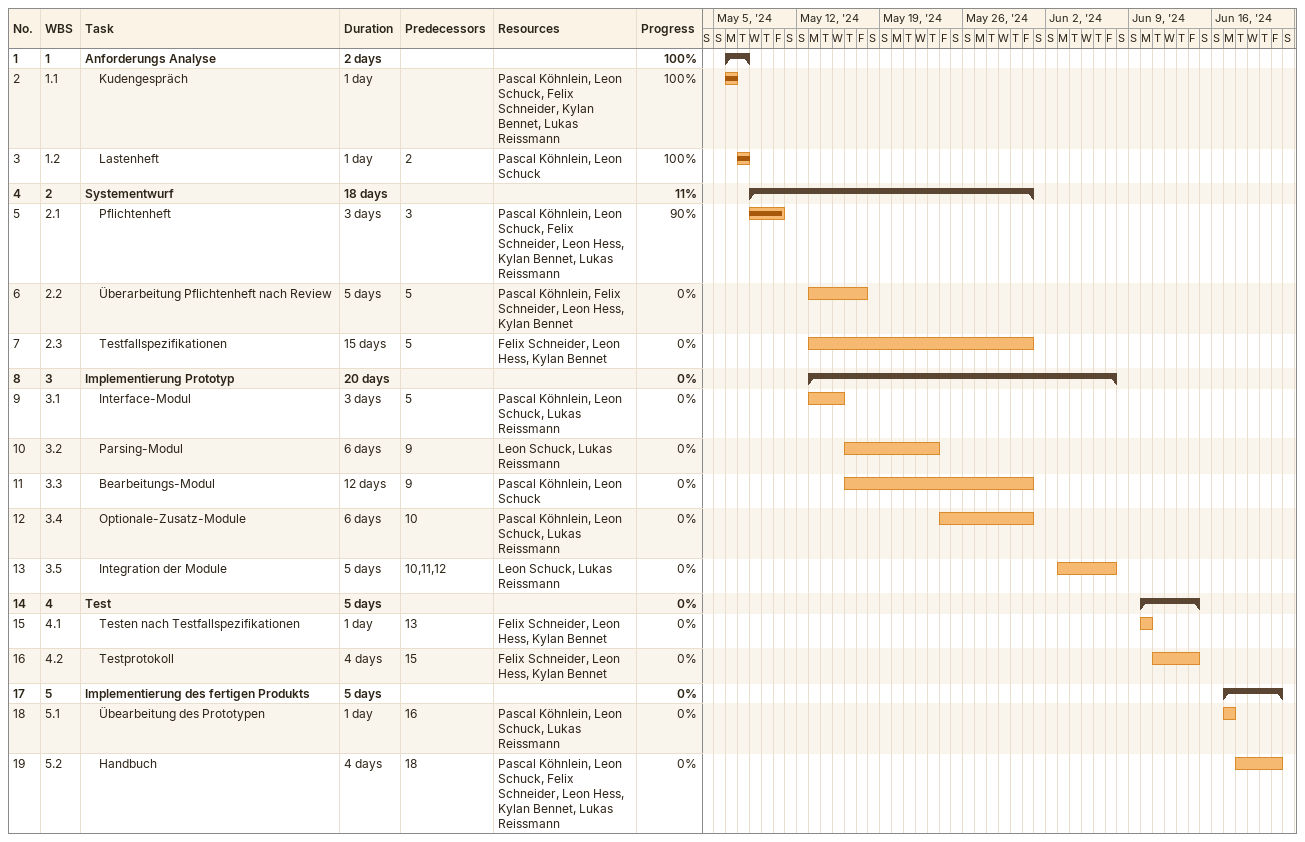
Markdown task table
| ID | WBS | Task | Duration | Start | Finish | Predecessors | Resources | % complete |
|---|---|---|---|---|---|---|---|---|
| 1 | 1 | **Anforderungs Analyse** | 2d | 2024-05-06 | 2024-05-07 |  |  | 100 |
| 2 | 1.1 | Kudengespräch | 1d | 2024-05-06 | 2024-05-06 |  | Pascal Köhnlein, Leon Schuck, Felix Schneider, Kylan Bennet, Lukas Reissmann | 100 |
| 3 | 1.2 | Lastenheft | 1d | 2024-05-07 | 2024-05-07 | 2 | Pascal Köhnlein, Leon Schuck | 100 |
| 4 | 2 | **Systementwurf** | 18d | 2024-05-08 | 2024-05-31 |  |  | 11 |
| 5 | 2.1 | Pflichtenheft | 3d | 2024-05-08 | 2024-05-10 | 3 | Pascal Köhnlein, Leon Schuck, Felix Schneider, Leon Hess, Kylan Bennet, Lukas Reissmann | 90 |
| 6 | 2.2 | Überarbeitung Pflichtenheft nach Review | 5d | 2024-05-13 | 2024-05-17 | 5 | Pascal Köhnlein, Felix Schneider, Leon Hess, Kylan Bennet | 0 |
| 7 | 2.3 | Testfallspezifikationen | 15d | 2024-05-13 | 2024-05-31 | 5 | Felix Schneider, Leon Hess, Kylan Bennet | 0 |
| 8 | 3 | **Implementierung Prototyp** | 20d | 2024-05-13 | 2024-06-07 |  |  | 0 |
| 9 | 3.1 | Interface-Modul | 3d | 2024-05-13 | 2024-05-15 | 5 | Pascal Köhnlein, Leon Schuck, Lukas Reissmann | 0 |
| 10 | 3.2 | Parsing-Modul | 6d | 2024-05-16 | 2024-05-23 | 9 | Leon Schuck, Lukas Reissmann | 0 |
| 11 | 3.3 | Bearbeitungs-Modul | 12d | 2024-05-16 | 2024-05-31 | 9 | Pascal Köhnlein, Leon Schuck | 0 |
| 12 | 3.4 | Optionale-Zusatz-Module | 6d | 2024-05-24 | 2024-05-31 | 10 | Pascal Köhnlein, Leon Schuck, Lukas Reissmann | 0 |
| 13 | 3.5 | Integration der Module | 5d | 2024-06-03 | 2024-06-07 | 10, 11, 12 | Leon Schuck, Lukas Reissmann | 0 |
| 14 | 4 | **Test** | 5d | 2024-06-10 | 2024-06-14 |  |  | 0 |
| 15 | 4.1 | Testen nach Testfallspezifikationen | 1d | 2024-06-10 | 2024-06-10 | 13 | Felix Schneider, Leon Hess, Kylan Bennet | 0 |
| 16 | 4.2 | Testprotokoll | 4d | 2024-06-11 | 2024-06-14 | 15 | Felix Schneider, Leon Hess, Kylan Bennet | 0 |
| 17 | 5 | **Implementierung des fertigen Produkts** | 5d | 2024-06-17 | 2024-06-21 |  |  | 0 |
| 18 | 5.1 | Übearbeitung des Prototypen | 1d | 2024-06-17 | 2024-06-17 | 16 | Pascal Köhnlein, Leon Schuck, Lukas Reissmann | 0 |
| 19 | 5.2 | Handbuch | 4d | 2024-06-18 | 2024-06-21 | 18 | Pascal Köhnlein, Leon Schuck, Felix Schneider, Leon Hess, Kylan Bennet, Lukas Reissmann | 0 |
